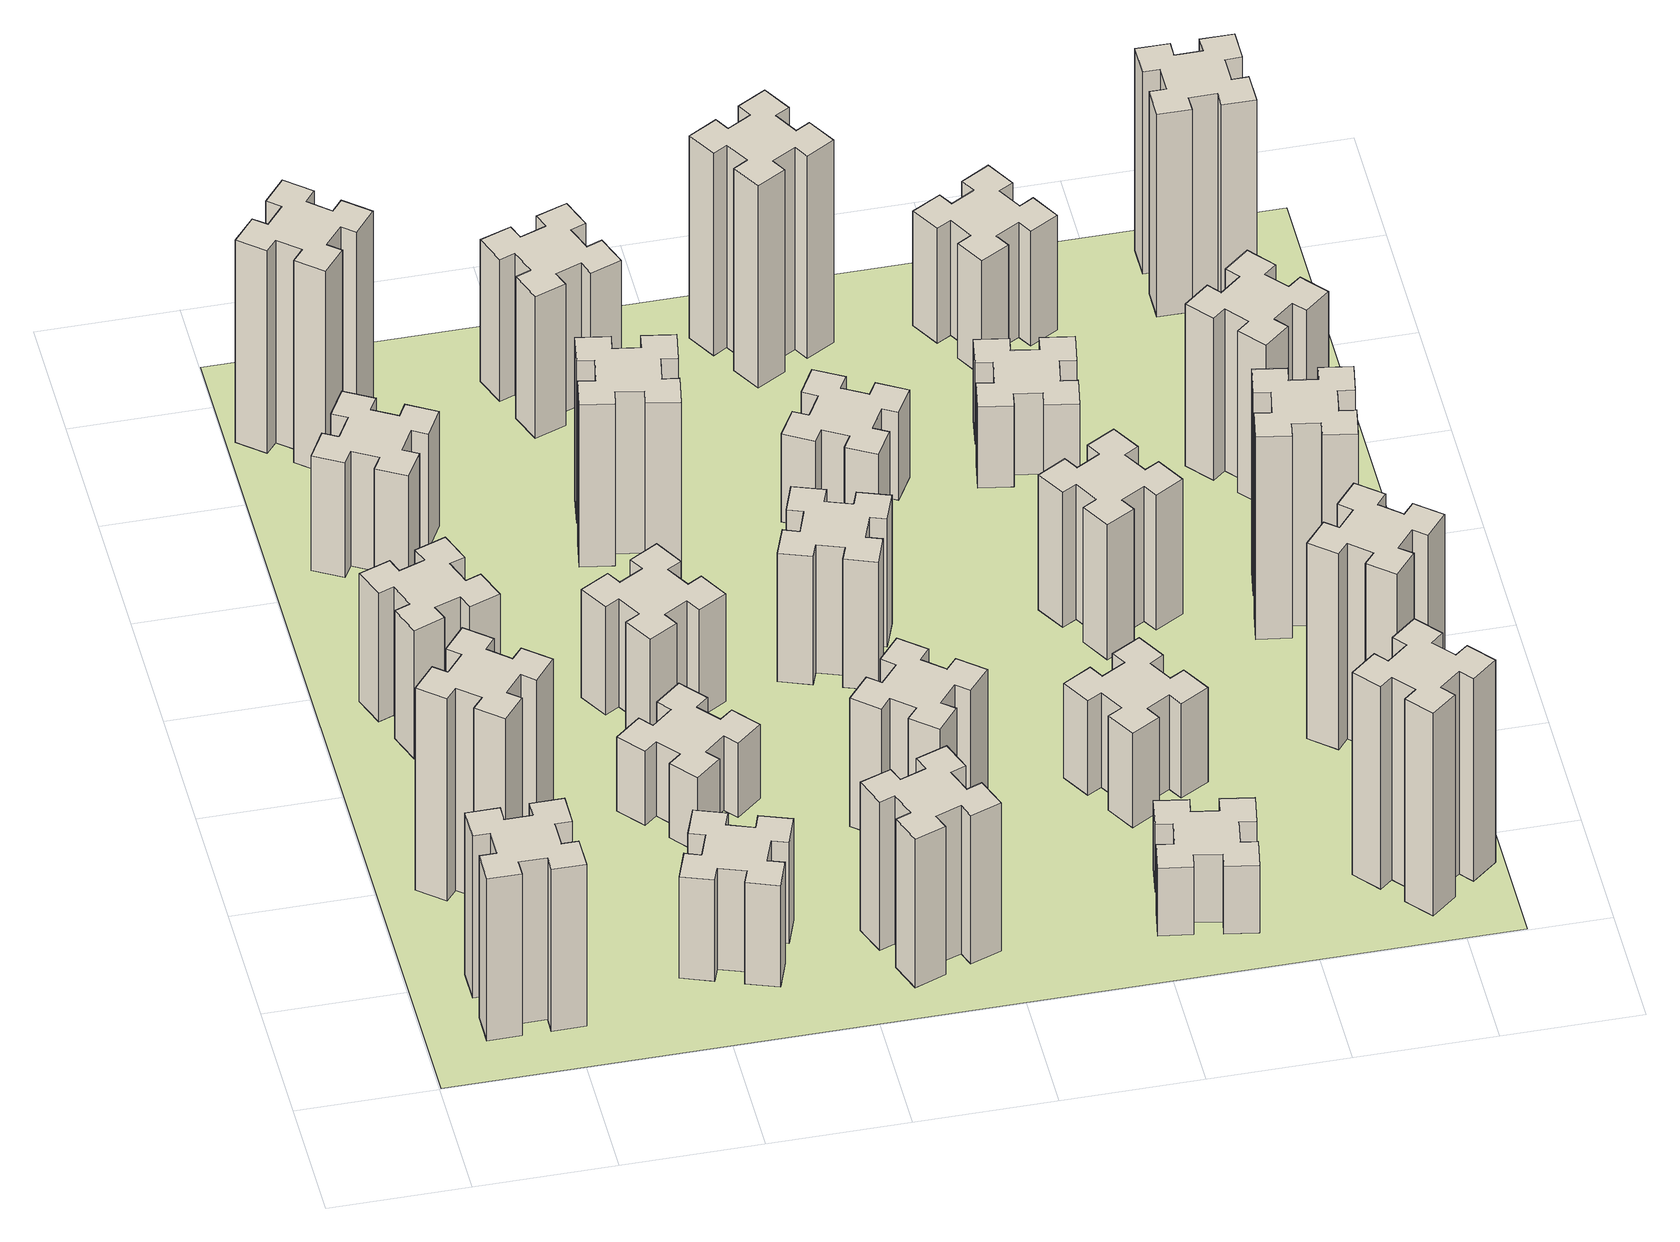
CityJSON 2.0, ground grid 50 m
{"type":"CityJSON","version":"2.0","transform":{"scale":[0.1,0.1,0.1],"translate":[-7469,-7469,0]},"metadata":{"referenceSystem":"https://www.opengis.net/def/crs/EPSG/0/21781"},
"CityObjects":{
"building1":{"type":"Building","attributes":{"class":"1000","function":"1000","usage":"1000","yearOfConstruction":2016,"roofType":"1000","measuredHeight":72,"storeysAboveGround":30,"storeysBelowGround":0},"geometry":[{"type":"Solid","lod":"1","boundaries":[[[[0,1,2,3,4,5,6,7,8,9,10,11,12,13,14,15,16,17,18,19]],[[17,16,20,21]],[[16,15,22,20]],[[15,14,23,22]],[[14,13,24,23]],[[13,12,25,24]],[[12,11,26,25]],[[11,10,27,26]],[[10,9,28,27]],[[9,8,29,28]],[[8,7,30,29]],[[7,6,31,30]],[[6,5,32,31]],[[5,4,33,32]],[[4,3,34,33]],[[3,2,35,34]],[[2,1,36,35]],[[1,0,37,36]],[[0,19,38,37]],[[19,18,39,38]],[[18,17,21,39]],[[24,25,26,27,28,29,30,31,32,33,34,35,36,37,38,39,21,20,22,23]]]]}]},
"building2":{"type":"Building","attributes":{"class":"1000","function":"1000","usage":"1000","yearOfConstruction":2016,"roofType":"1000","measuredHeight":90,"storeysAboveGround":30,"storeysBelowGround":0},"geometry":[{"type":"Solid","lod":"1","boundaries":[[[[40,41,42,43,44,45,46,47,48,49,50,51,52,53,54,55,56,57,58,59]],[[57,56,60,61]],[[56,55,62,60]],[[55,54,63,62]],[[54,53,64,63]],[[53,52,65,64]],[[52,51,66,65]],[[51,50,67,66]],[[50,49,68,67]],[[49,48,69,68]],[[48,47,70,69]],[[47,46,71,70]],[[46,45,72,71]],[[45,44,73,72]],[[44,43,74,73]],[[43,42,75,74]],[[42,41,76,75]],[[41,40,77,76]],[[40,59,78,77]],[[59,58,79,78]],[[58,57,61,79]],[[64,65,66,67,68,69,70,71,72,73,74,75,76,77,78,79,61,60,62,63]]]]}]},
"building3":{"type":"Building","attributes":{"class":"1000","function":"1000","usage":"1000","yearOfConstruction":2016,"roofType":"1000","measuredHeight":57,"storeysAboveGround":30,"storeysBelowGround":0},"geometry":[{"type":"Solid","lod":"1","boundaries":[[[[80,81,82,83,84,85,86,87,88,89,90,91,92,93,94,95,96,97,98,99]],[[97,96,100,101]],[[96,95,102,100]],[[95,94,103,102]],[[94,93,104,103]],[[93,92,105,104]],[[92,91,106,105]],[[91,90,107,106]],[[90,89,108,107]],[[89,88,109,108]],[[88,87,110,109]],[[87,86,111,110]],[[86,85,112,111]],[[85,84,113,112]],[[84,83,114,113]],[[83,82,115,114]],[[82,81,116,115]],[[81,80,117,116]],[[80,99,118,117]],[[99,98,119,118]],[[98,97,101,119]],[[104,105,106,107,108,109,110,111,112,113,114,115,116,117,118,119,101,100,102,103]]]]}]},
"building4":{"type":"Building","attributes":{"class":"1000","function":"1000","usage":"1000","yearOfConstruction":2016,"roofType":"1000","measuredHeight":51,"storeysAboveGround":30,"storeysBelowGround":0},"geometry":[{"type":"Solid","lod":"1","boundaries":[[[[120,121,122,123,124,125,126,127,128,129,130,131,132,133,134,135,136,137,138,139]],[[137,136,140,141]],[[136,135,142,140]],[[135,134,143,142]],[[134,133,144,143]],[[133,132,145,144]],[[132,131,146,145]],[[131,130,147,146]],[[130,129,148,147]],[[129,128,149,148]],[[128,127,150,149]],[[127,126,151,150]],[[126,125,152,151]],[[125,124,153,152]],[[124,123,154,153]],[[123,122,155,154]],[[122,121,156,155]],[[121,120,157,156]],[[120,139,158,157]],[[139,138,159,158]],[[138,137,141,159]],[[144,145,146,147,148,149,150,151,152,153,154,155,156,157,158,159,141,140,142,143]]]]}]},
"building5":{"type":"Building","attributes":{"class":"1000","function":"1000","usage":"1000","yearOfConstruction":2016,"roofType":"1000","measuredHeight":45,"storeysAboveGround":30,"storeysBelowGround":0},"geometry":[{"type":"Solid","lod":"1","boundaries":[[[[160,161,162,163,164,165,166,167,168,169,170,171,172,173,174,175,176,177,178,179]],[[177,176,180,181]],[[176,175,182,180]],[[175,174,183,182]],[[174,173,184,183]],[[173,172,185,184]],[[172,171,186,185]],[[171,170,187,186]],[[170,169,188,187]],[[169,168,189,188]],[[168,167,190,189]],[[167,166,191,190]],[[166,165,192,191]],[[165,164,193,192]],[[164,163,194,193]],[[163,162,195,194]],[[162,161,196,195]],[[161,160,197,196]],[[160,179,198,197]],[[179,178,199,198]],[[178,177,181,199]],[[184,185,186,187,188,189,190,191,192,193,194,195,196,197,198,199,181,180,182,183]]]]}]},
"building6":{"type":"Building","attributes":{"class":"1000","function":"1000","usage":"1000","yearOfConstruction":2016,"roofType":"1000","measuredHeight":90,"storeysAboveGround":30,"storeysBelowGround":0},"geometry":[{"type":"Solid","lod":"1","boundaries":[[[[200,201,202,203,204,205,206,207,208,209,210,211,212,213,214,215,216,217,218,219]],[[217,216,220,221]],[[216,215,222,220]],[[215,214,223,222]],[[214,213,224,223]],[[213,212,225,224]],[[212,211,226,225]],[[211,210,227,226]],[[210,209,228,227]],[[209,208,229,228]],[[208,207,230,229]],[[207,206,231,230]],[[206,205,232,231]],[[205,204,233,232]],[[204,203,234,233]],[[203,202,235,234]],[[202,201,236,235]],[[201,200,237,236]],[[200,219,238,237]],[[219,218,239,238]],[[218,217,221,239]],[[224,225,226,227,228,229,230,231,232,233,234,235,236,237,238,239,221,220,222,223]]]]}]},
"building7":{"type":"Building","attributes":{"class":"1000","function":"1000","usage":"1000","yearOfConstruction":2016,"roofType":"1000","measuredHeight":33,"storeysAboveGround":30,"storeysBelowGround":0},"geometry":[{"type":"Solid","lod":"1","boundaries":[[[[240,241,242,243,244,245,246,247,248,249,250,251,252,253,254,255,256,257,258,259]],[[257,256,260,261]],[[256,255,262,260]],[[255,254,263,262]],[[254,253,264,263]],[[253,252,265,264]],[[252,251,266,265]],[[251,250,267,266]],[[250,249,268,267]],[[249,248,269,268]],[[248,247,270,269]],[[247,246,271,270]],[[246,245,272,271]],[[245,244,273,272]],[[244,243,274,273]],[[243,242,275,274]],[[242,241,276,275]],[[241,240,277,276]],[[240,259,278,277]],[[259,258,279,278]],[[258,257,261,279]],[[264,265,266,267,268,269,270,271,272,273,274,275,276,277,278,279,261,260,262,263]]]]}]},
"building8":{"type":"Building","attributes":{"class":"1000","function":"1000","usage":"1000","yearOfConstruction":2016,"roofType":"1000","measuredHeight":48,"storeysAboveGround":30,"storeysBelowGround":0},"geometry":[{"type":"Solid","lod":"1","boundaries":[[[[280,281,282,283,284,285,286,287,288,289,290,291,292,293,294,295,296,297,298,299]],[[297,296,300,301]],[[296,295,302,300]],[[295,294,303,302]],[[294,293,304,303]],[[293,292,305,304]],[[292,291,306,305]],[[291,290,307,306]],[[290,289,308,307]],[[289,288,309,308]],[[288,287,310,309]],[[287,286,311,310]],[[286,285,312,311]],[[285,284,313,312]],[[284,283,314,313]],[[283,282,315,314]],[[282,281,316,315]],[[281,280,317,316]],[[280,299,318,317]],[[299,298,319,318]],[[298,297,301,319]],[[304,305,306,307,308,309,310,311,312,313,314,315,316,317,318,319,301,300,302,303]]]]}]},
"building9":{"type":"Building","attributes":{"class":"1000","function":"1000","usage":"1000","yearOfConstruction":2016,"roofType":"1000","measuredHeight":66,"storeysAboveGround":30,"storeysBelowGround":0},"geometry":[{"type":"Solid","lod":"1","boundaries":[[[[320,321,322,323,324,325,326,327,328,329,330,331,332,333,334,335,336,337,338,339]],[[337,336,340,341]],[[336,335,342,340]],[[335,334,343,342]],[[334,333,344,343]],[[333,332,345,344]],[[332,331,346,345]],[[331,330,347,346]],[[330,329,348,347]],[[329,328,349,348]],[[328,327,350,349]],[[327,326,351,350]],[[326,325,352,351]],[[325,324,353,352]],[[324,323,354,353]],[[323,322,355,354]],[[322,321,356,355]],[[321,320,357,356]],[[320,339,358,357]],[[339,338,359,358]],[[338,337,341,359]],[[344,345,346,347,348,349,350,351,352,353,354,355,356,357,358,359,341,340,342,343]]]]}]},
"building10":{"type":"Building","attributes":{"class":"1000","function":"1000","usage":"1000","yearOfConstruction":2016,"roofType":"1000","measuredHeight":72,"storeysAboveGround":30,"storeysBelowGround":0},"geometry":[{"type":"Solid","lod":"1","boundaries":[[[[360,361,362,363,364,365,366,367,368,369,370,371,372,373,374,375,376,377,378,379]],[[377,376,380,381]],[[376,375,382,380]],[[375,374,383,382]],[[374,373,384,383]],[[373,372,385,384]],[[372,371,386,385]],[[371,370,387,386]],[[370,369,388,387]],[[369,368,389,388]],[[368,367,390,389]],[[367,366,391,390]],[[366,365,392,391]],[[365,364,393,392]],[[364,363,394,393]],[[363,362,395,394]],[[362,361,396,395]],[[361,360,397,396]],[[360,379,398,397]],[[379,378,399,398]],[[378,377,381,399]],[[384,385,386,387,388,389,390,391,392,393,394,395,396,397,398,399,381,380,382,383]]]]}]},
"building11":{"type":"Building","attributes":{"class":"1000","function":"1000","usage":"1000","yearOfConstruction":2016,"roofType":"1000","measuredHeight":63,"storeysAboveGround":30,"storeysBelowGround":0},"geometry":[{"type":"Solid","lod":"1","boundaries":[[[[400,401,402,403,404,405,406,407,408,409,410,411,412,413,414,415,416,417,418,419]],[[417,416,420,421]],[[416,415,422,420]],[[415,414,423,422]],[[414,413,424,423]],[[413,412,425,424]],[[412,411,426,425]],[[411,410,427,426]],[[410,409,428,427]],[[409,408,429,428]],[[408,407,430,429]],[[407,406,431,430]],[[406,405,432,431]],[[405,404,433,432]],[[404,403,434,433]],[[403,402,435,434]],[[402,401,436,435]],[[401,400,437,436]],[[400,419,438,437]],[[419,418,439,438]],[[418,417,421,439]],[[424,425,426,427,428,429,430,431,432,433,434,435,436,437,438,439,421,420,422,423]]]]}]},
"building12":{"type":"Building","attributes":{"class":"1000","function":"1000","usage":"1000","yearOfConstruction":2016,"roofType":"1000","measuredHeight":57,"storeysAboveGround":30,"storeysBelowGround":0},"geometry":[{"type":"Solid","lod":"1","boundaries":[[[[440,441,442,443,444,445,446,447,448,449,450,451,452,453,454,455,456,457,458,459]],[[457,456,460,461]],[[456,455,462,460]],[[455,454,463,462]],[[454,453,464,463]],[[453,452,465,464]],[[452,451,466,465]],[[451,450,467,466]],[[450,449,468,467]],[[449,448,469,468]],[[448,447,470,469]],[[447,446,471,470]],[[446,445,472,471]],[[445,444,473,472]],[[444,443,474,473]],[[443,442,475,474]],[[442,441,476,475]],[[441,440,477,476]],[[440,459,478,477]],[[459,458,479,478]],[[458,457,461,479]],[[464,465,466,467,468,469,470,471,472,473,474,475,476,477,478,479,461,460,462,463]]]]}]},
"building13":{"type":"Building","attributes":{"class":"1000","function":"1000","usage":"1000","yearOfConstruction":2016,"roofType":"1000","measuredHeight":57,"storeysAboveGround":30,"storeysBelowGround":0},"geometry":[{"type":"Solid","lod":"1","boundaries":[[[[480,481,482,483,484,485,486,487,488,489,490,491,492,493,494,495,496,497,498,499]],[[497,496,500,501]],[[496,495,502,500]],[[495,494,503,502]],[[494,493,504,503]],[[493,492,505,504]],[[492,491,506,505]],[[491,490,507,506]],[[490,489,508,507]],[[489,488,509,508]],[[488,487,510,509]],[[487,486,511,510]],[[486,485,512,511]],[[485,484,513,512]],[[484,483,514,513]],[[483,482,515,514]],[[482,481,516,515]],[[481,480,517,516]],[[480,499,518,517]],[[499,498,519,518]],[[498,497,501,519]],[[504,505,506,507,508,509,510,511,512,513,514,515,516,517,518,519,501,500,502,503]]]]}]},
"building14":{"type":"Building","attributes":{"class":"1000","function":"1000","usage":"1000","yearOfConstruction":2016,"roofType":"1000","measuredHeight":39,"storeysAboveGround":30,"storeysBelowGround":0},"geometry":[{"type":"Solid","lod":"1","boundaries":[[[[520,521,522,523,524,525,526,527,528,529,530,531,532,533,534,535,536,537,538,539]],[[537,536,540,541]],[[536,535,542,540]],[[535,534,543,542]],[[534,533,544,543]],[[533,532,545,544]],[[532,531,546,545]],[[531,530,547,546]],[[530,529,548,547]],[[529,528,549,548]],[[528,527,550,549]],[[527,526,551,550]],[[526,525,552,551]],[[525,524,553,552]],[[524,523,554,553]],[[523,522,555,554]],[[522,521,556,555]],[[521,520,557,556]],[[520,539,558,557]],[[539,538,559,558]],[[538,537,541,559]],[[544,545,546,547,548,549,550,551,552,553,554,555,556,557,558,559,541,540,542,543]]]]}]},
"building15":{"type":"Building","attributes":{"class":"1000","function":"1000","usage":"1000","yearOfConstruction":2016,"roofType":"1000","measuredHeight":30,"storeysAboveGround":30,"storeysBelowGround":0},"geometry":[{"type":"Solid","lod":"1","boundaries":[[[[560,561,562,563,564,565,566,567,568,569,570,571,572,573,574,575,576,577,578,579]],[[577,576,580,581]],[[576,575,582,580]],[[575,574,583,582]],[[574,573,584,583]],[[573,572,585,584]],[[572,571,586,585]],[[571,570,587,586]],[[570,569,588,587]],[[569,568,589,588]],[[568,567,590,589]],[[567,566,591,590]],[[566,565,592,591]],[[565,564,593,592]],[[564,563,594,593]],[[563,562,595,594]],[[562,561,596,595]],[[561,560,597,596]],[[560,579,598,597]],[[579,578,599,598]],[[578,577,581,599]],[[584,585,586,587,588,589,590,591,592,593,594,595,596,597,598,599,581,580,582,583]]]]}]},
"building16":{"type":"Building","attributes":{"class":"1000","function":"1000","usage":"1000","yearOfConstruction":2016,"roofType":"1000","measuredHeight":90,"storeysAboveGround":30,"storeysBelowGround":0},"geometry":[{"type":"Solid","lod":"1","boundaries":[[[[600,601,602,603,604,605,606,607,608,609,610,611,612,613,614,615,616,617,618,619]],[[617,616,620,621]],[[616,615,622,620]],[[615,614,623,622]],[[614,613,624,623]],[[613,612,625,624]],[[612,611,626,625]],[[611,610,627,626]],[[610,609,628,627]],[[609,608,629,628]],[[608,607,630,629]],[[607,606,631,630]],[[606,605,632,631]],[[605,604,633,632]],[[604,603,634,633]],[[603,602,635,634]],[[602,601,636,635]],[[601,600,637,636]],[[600,619,638,637]],[[619,618,639,638]],[[618,617,621,639]],[[624,625,626,627,628,629,630,631,632,633,634,635,636,637,638,639,621,620,622,623]]]]}]},
"building17":{"type":"Building","attributes":{"class":"1000","function":"1000","usage":"1000","yearOfConstruction":2016,"roofType":"1000","measuredHeight":42,"storeysAboveGround":30,"storeysBelowGround":0},"geometry":[{"type":"Solid","lod":"1","boundaries":[[[[640,641,642,643,644,645,646,647,648,649,650,651,652,653,654,655,656,657,658,659]],[[657,656,660,661]],[[656,655,662,660]],[[655,654,663,662]],[[654,653,664,663]],[[653,652,665,664]],[[652,651,666,665]],[[651,650,667,666]],[[650,649,668,667]],[[649,648,669,668]],[[648,647,670,669]],[[647,646,671,670]],[[646,645,672,671]],[[645,644,673,672]],[[644,643,674,673]],[[643,642,675,674]],[[642,641,676,675]],[[641,640,677,676]],[[640,659,678,677]],[[659,658,679,678]],[[658,657,661,679]],[[664,665,666,667,668,669,670,671,672,673,674,675,676,677,678,679,661,660,662,663]]]]}]},
"building18":{"type":"Building","attributes":{"class":"1000","function":"1000","usage":"1000","yearOfConstruction":2016,"roofType":"1000","measuredHeight":60,"storeysAboveGround":30,"storeysBelowGround":0},"geometry":[{"type":"Solid","lod":"1","boundaries":[[[[680,681,682,683,684,685,686,687,688,689,690,691,692,693,694,695,696,697,698,699]],[[697,696,700,701]],[[696,695,702,700]],[[695,694,703,702]],[[694,693,704,703]],[[693,692,705,704]],[[692,691,706,705]],[[691,690,707,706]],[[690,689,708,707]],[[689,688,709,708]],[[688,687,710,709]],[[687,686,711,710]],[[686,685,712,711]],[[685,684,713,712]],[[684,683,714,713]],[[683,682,715,714]],[[682,681,716,715]],[[681,680,717,716]],[[680,699,718,717]],[[699,698,719,718]],[[698,697,701,719]],[[704,705,706,707,708,709,710,711,712,713,714,715,716,717,718,719,701,700,702,703]]]]}]},
"building19":{"type":"Building","attributes":{"class":"1000","function":"1000","usage":"1000","yearOfConstruction":2016,"roofType":"1000","measuredHeight":36,"storeysAboveGround":30,"storeysBelowGround":0},"geometry":[{"type":"Solid","lod":"1","boundaries":[[[[720,721,722,723,724,725,726,727,728,729,730,731,732,733,734,735,736,737,738,739]],[[737,736,740,741]],[[736,735,742,740]],[[735,734,743,742]],[[734,733,744,743]],[[733,732,745,744]],[[732,731,746,745]],[[731,730,747,746]],[[730,729,748,747]],[[729,728,749,748]],[[728,727,750,749]],[[727,726,751,750]],[[726,725,752,751]],[[725,724,753,752]],[[724,723,754,753]],[[723,722,755,754]],[[722,721,756,755]],[[721,720,757,756]],[[720,739,758,757]],[[739,738,759,758]],[[738,737,741,759]],[[744,745,746,747,748,749,750,751,752,753,754,755,756,757,758,759,741,740,742,743]]]]}]},
"building20":{"type":"Building","attributes":{"class":"1000","function":"1000","usage":"1000","yearOfConstruction":2016,"roofType":"1000","measuredHeight":90,"storeysAboveGround":30,"storeysBelowGround":0},"geometry":[{"type":"Solid","lod":"1","boundaries":[[[[760,761,762,763,764,765,766,767,768,769,770,771,772,773,774,775,776,777,778,779]],[[777,776,780,781]],[[776,775,782,780]],[[775,774,783,782]],[[774,773,784,783]],[[773,772,785,784]],[[772,771,786,785]],[[771,770,787,786]],[[770,769,788,787]],[[769,768,789,788]],[[768,767,790,789]],[[767,766,791,790]],[[766,765,792,791]],[[765,764,793,792]],[[764,763,794,793]],[[763,762,795,794]],[[762,761,796,795]],[[761,760,797,796]],[[760,779,798,797]],[[779,778,799,798]],[[778,777,781,799]],[[784,785,786,787,788,789,790,791,792,793,794,795,796,797,798,799,781,780,782,783]]]]}]},
"building21":{"type":"Building","attributes":{"class":"1000","function":"1000","usage":"1000","yearOfConstruction":2016,"roofType":"1000","measuredHeight":51,"storeysAboveGround":30,"storeysBelowGround":0},"geometry":[{"type":"Solid","lod":"1","boundaries":[[[[800,801,802,803,804,805,806,807,808,809,810,811,812,813,814,815,816,817,818,819]],[[817,816,820,821]],[[816,815,822,820]],[[815,814,823,822]],[[814,813,824,823]],[[813,812,825,824]],[[812,811,826,825]],[[811,810,827,826]],[[810,809,828,827]],[[809,808,829,828]],[[808,807,830,829]],[[807,806,831,830]],[[806,805,832,831]],[[805,804,833,832]],[[804,803,834,833]],[[803,802,835,834]],[[802,801,836,835]],[[801,800,837,836]],[[800,819,838,837]],[[819,818,839,838]],[[818,817,821,839]],[[824,825,826,827,828,829,830,831,832,833,834,835,836,837,838,839,821,820,822,823]]]]}]},
"building22":{"type":"Building","attributes":{"class":"1000","function":"1000","usage":"1000","yearOfConstruction":2016,"roofType":"1000","measuredHeight":87,"storeysAboveGround":30,"storeysBelowGround":0},"geometry":[{"type":"Solid","lod":"1","boundaries":[[[[840,841,842,843,844,845,846,847,848,849,850,851,852,853,854,855,856,857,858,859]],[[857,856,860,861]],[[856,855,862,860]],[[855,854,863,862]],[[854,853,864,863]],[[853,852,865,864]],[[852,851,866,865]],[[851,850,867,866]],[[850,849,868,867]],[[849,848,869,868]],[[848,847,870,869]],[[847,846,871,870]],[[846,845,872,871]],[[845,844,873,872]],[[844,843,874,873]],[[843,842,875,874]],[[842,841,876,875]],[[841,840,877,876]],[[840,859,878,877]],[[859,858,879,878]],[[858,857,861,879]],[[864,865,866,867,868,869,870,871,872,873,874,875,876,877,878,879,861,860,862,863]]]]}]},
"building23":{"type":"Building","attributes":{"class":"1000","function":"1000","usage":"1000","yearOfConstruction":2016,"roofType":"1000","measuredHeight":90,"storeysAboveGround":30,"storeysBelowGround":0},"geometry":[{"type":"Solid","lod":"1","boundaries":[[[[880,881,882,883,884,885,886,887,888,889,890,891,892,893,894,895,896,897,898,899]],[[897,896,900,901]],[[896,895,902,900]],[[895,894,903,902]],[[894,893,904,903]],[[893,892,905,904]],[[892,891,906,905]],[[891,890,907,906]],[[890,889,908,907]],[[889,888,909,908]],[[888,887,910,909]],[[887,886,911,910]],[[886,885,912,911]],[[885,884,913,912]],[[884,883,914,913]],[[883,882,915,914]],[[882,881,916,915]],[[881,880,917,916]],[[880,899,918,917]],[[899,898,919,918]],[[898,897,901,919]],[[904,905,906,907,908,909,910,911,912,913,914,915,916,917,918,919,901,900,902,903]]]]}]},
"building24":{"type":"Building","attributes":{"class":"1000","function":"1000","usage":"1000","yearOfConstruction":2016,"roofType":"1000","measuredHeight":72,"storeysAboveGround":30,"storeysBelowGround":0},"geometry":[{"type":"Solid","lod":"1","boundaries":[[[[920,921,922,923,924,925,926,927,928,929,930,931,932,933,934,935,936,937,938,939]],[[937,936,940,941]],[[936,935,942,940]],[[935,934,943,942]],[[934,933,944,943]],[[933,932,945,944]],[[932,931,946,945]],[[931,930,947,946]],[[930,929,948,947]],[[929,928,949,948]],[[928,927,950,949]],[[927,926,951,950]],[[926,925,952,951]],[[925,924,953,952]],[[924,923,954,953]],[[923,922,955,954]],[[922,921,956,955]],[[921,920,957,956]],[[920,939,958,957]],[[939,938,959,958]],[[938,937,941,959]],[[944,945,946,947,948,949,950,951,952,953,954,955,956,957,958,959,941,940,942,943]]]]}]},
"building25":{"type":"Building","attributes":{"class":"1000","function":"1000","usage":"1000","yearOfConstruction":2016,"roofType":"1000","measuredHeight":90,"storeysAboveGround":30,"storeysBelowGround":0},"geometry":[{"type":"Solid","lod":"1","boundaries":[[[[960,961,962,963,964,965,966,967,968,969,970,971,972,973,974,975,976,977,978,979]],[[977,976,980,981]],[[976,975,982,980]],[[975,974,983,982]],[[974,973,984,983]],[[973,972,985,984]],[[972,971,986,985]],[[971,970,987,986]],[[970,969,988,987]],[[969,968,989,988]],[[968,967,990,989]],[[967,966,991,990]],[[966,965,992,991]],[[965,964,993,992]],[[964,963,994,993]],[[963,962,995,994]],[[962,961,996,995]],[[961,960,997,996]],[[960,979,998,997]],[[979,978,999,998]],[[978,977,981,999]],[[984,985,986,987,988,989,990,991,992,993,994,995,996,997,998,999,981,980,982,983]]]]}]},
"landuse1":{"type":"LandUse","attributes":{"name":"plot1","function":"1010"},"geometry":[{"type":"MultiSurface","lod":"1","boundaries":[[[1000,1001,1002,1003]]]}]}
},
"vertices":[
[325,265,0],[425,265,0],[425,205,0],[545,205,0],[545,325,0],[485,325,0],[485,425,0],[545,425,0],[545,545,0],[425,545,0],[425,485,0],[325,485,0],[325,545,0],[205,545,0],[205,425,0],[265,425,0],[265,325,0],[205,325,0],[205,205,0],[325,205,0],[265,325,720],[205,325,720],[265,425,720],[205,425,720],[205,545,720],[325,545,720],[325,485,720],[425,485,720],[425,545,720],[545,545,720],[545,425,720],[485,425,720],[485,325,720],[545,325,720],[545,205,720],[425,205,720],[425,265,720],[325,265,720],[325,205,720],[205,205,720],
[484,1067,0],[408,1132,0],[446,1178,0],[354,1255,0],[277,1163,0],[323,1124,0],[259,1048,0],[213,1086,0],[136,994,0],[228,917,0],[266,963,0],[343,899,0],[304,853,0],[396,776,0],[473,868,0],[427,906,0],[492,983,0],[538,944,0],[615,1036,0],[523,1113,0],[492,983,900],[538,944,900],[427,906,900],[473,868,900],[396,776,900],[304,853,900],[343,899,900],[266,963,900],[228,917,900],[136,994,900],[213,1086,900],[259,1048,900],[323,1124,900],[277,1163,900],[354,1255,900],[446,1178,900],[408,1132,900],[484,1067,900],[523,1113,900],[615,1036,900],
[366,1735,0],[460,1769,0],[480,1713,0],[593,1754,0],[552,1867,0],[496,1846,0],[462,1940,0],[518,1960,0],[477,2073,0],[364,2032,0],[385,1976,0],[291,1942,0],[270,1998,0],[157,1957,0],[199,1844,0],[255,1865,0],[289,1771,0],[233,1750,0],[274,1637,0],[387,1679,0],[289,1771,570],[233,1750,570],[255,1865,570],[199,1844,570],[157,1957,570],[270,1998,570],[291,1942,570],[385,1976,570],[364,2032,570],[477,2073,570],[518,1960,570],[462,1940,570],[496,1846,570],[552,1867,570],[593,1754,570],[480,1713,570],[460,1769,570],[366,1735,570],[387,1679,570],[274,1637,570],
[446,2597,0],[496,2684,0],[548,2654,0],[608,2758,0],[504,2818,0],[474,2766,0],[387,2816,0],[417,2868,0],[313,2928,0],[253,2824,0],[305,2794,0],[255,2707,0],[203,2737,0],[143,2633,0],[247,2573,0],[277,2625,0],[364,2575,0],[334,2523,0],[438,2463,0],[498,2567,0],[364,2575,510],[334,2523,510],[277,2625,510],[247,2573,510],[143,2633,510],[203,2737,510],[255,2707,510],[305,2794,510],[253,2824,510],[313,2928,510],[417,2868,510],[387,2816,510],[474,2766,510],[504,2818,510],[608,2758,510],[548,2654,510],[496,2684,510],[446,2597,510],[498,2567,510],[438,2463,510],
[1202,391,0],[1236,485,0],[1292,464,0],[1333,577,0],[1220,618,0],[1200,562,0],[1106,596,0],[1127,652,0],[1014,693,0],[973,580,0],[1029,560,0],[995,466,0],[939,487,0],[897,374,0],[1010,333,0],[1031,389,0],[1125,355,0],[1104,299,0],[1217,257,0],[1258,370,0],[1125,355,450],[1104,299,450],[1031,389,450],[1010,333,450],[897,374,450],[939,487,450],[995,466,450],[1029,560,450],[973,580,450],[1014,693,450],[1127,652,450],[1106,596,450],[1200,562,450],[1220,618,450],[1333,577,450],[1292,464,450],[1236,485,450],[1202,391,450],[1258,370,450],[1217,257,450],
[384,3387,0],[308,3452,0],[346,3498,0],[254,3575,0],[177,3483,0],[223,3444,0],[159,3368,0],[113,3406,0],[36,3314,0],[128,3237,0],[166,3283,0],[243,3219,0],[204,3173,0],[296,3096,0],[373,3188,0],[327,3226,0],[392,3303,0],[438,3264,0],[515,3356,0],[423,3433,0],[392,3303,900],[438,3264,900],[327,3226,900],[373,3188,900],[296,3096,900],[204,3173,900],[243,3219,900],[166,3283,900],[128,3237,900],[36,3314,900],[113,3406,900],[159,3368,900],[223,3444,900],[177,3483,900],[254,3575,900],[346,3498,900],[308,3452,900],[384,3387,900],[423,3433,900],[515,3356,900],
[1083,1332,0],[1006,1267,0],[968,1313,0],[876,1236,0],[953,1144,0],[999,1183,0],[1063,1106,0],[1017,1068,0],[1094,976,0],[1186,1053,0],[1148,1099,0],[1224,1163,0],[1263,1117,0],[1355,1194,0],[1278,1286,0],[1232,1248,0],[1167,1324,0],[1213,1363,0],[1136,1455,0],[1044,1378,0],[1167,1324,330],[1213,1363,330],[1232,1248,330],[1278,1286,330],[1355,1194,330],[1263,1117,330],[1224,1163,330],[1148,1099,330],[1186,1053,330],[1094,976,330],[1017,1068,330],[1063,1106,330],[999,1183,330],[953,1144,330],[876,1236,330],[968,1313,330],[1006,1267,330],[1083,1332,330],[1044,1378,330],[1136,1455,330],
[995,1744,0],[1045,1657,0],[993,1627,0],[1053,1523,0],[1157,1583,0],[1127,1635,0],[1214,1685,0],[1244,1633,0],[1348,1693,0],[1288,1797,0],[1236,1767,0],[1186,1854,0],[1238,1884,0],[1178,1988,0],[1074,1928,0],[1104,1876,0],[1017,1826,0],[987,1878,0],[883,1818,0],[943,1714,0],[1017,1826,480],[987,1878,480],[1104,1876,480],[1074,1928,480],[1178,1988,480],[1238,1884,480],[1186,1854,480],[1236,1767,480],[1288,1797,480],[1348,1693,480],[1244,1633,480],[1214,1685,480],[1127,1635,480],[1157,1583,480],[1053,1523,480],[993,1627,480],[1045,1657,480],[995,1744,480],[943,1714,480],[883,1818,480],
[1765,496,0],[1671,462,0],[1650,518,0],[1537,477,0],[1579,364,0],[1635,385,0],[1669,291,0],[1613,270,0],[1654,157,0],[1767,199,0],[1746,255,0],[1840,289,0],[1860,233,0],[1973,274,0],[1932,387,0],[1876,366,0],[1842,460,0],[1898,480,0],[1857,593,0],[1744,552,0],[1842,460,660],[1898,480,660],[1876,366,660],[1932,387,660],[1973,274,660],[1860,233,660],[1840,289,660],[1746,255,660],[1767,199,660],[1654,157,660],[1613,270,660],[1669,291,660],[1635,385,660],[1579,364,660],[1537,477,660],[1650,518,660],[1671,462,660],[1765,496,660],[1744,552,660],[1857,593,660],
[1315,2527,0],[1332,2625,0],[1391,2615,0],[1412,2733,0],[1294,2754,0],[1284,2695,0],[1185,2712,0],[1196,2771,0],[1077,2792,0],[1057,2674,0],[1116,2664,0],[1098,2565,0],[1039,2576,0],[1018,2457,0],[1137,2437,0],[1147,2496,0],[1245,2478,0],[1235,2419,0],[1353,2398,0],[1374,2517,0],[1245,2478,720],[1235,2419,720],[1147,2496,720],[1137,2437,720],[1018,2457,720],[1039,2576,720],[1098,2565,720],[1116,2664,720],[1057,2674,720],[1077,2792,720],[1196,2771,720],[1185,2712,720],[1284,2695,720],[1294,2754,720],[1412,2733,720],[1391,2615,720],[1332,2625,720],[1315,2527,720],[1374,2517,720],[1353,2398,720],
[1125,3456,0],[1031,3422,0],[1010,3478,0],[897,3437,0],[939,3324,0],[995,3345,0],[1029,3251,0],[973,3230,0],[1014,3117,0],[1127,3159,0],[1106,3215,0],[1200,3249,0],[1220,3193,0],[1333,3234,0],[1292,3347,0],[1236,3326,0],[1202,3420,0],[1258,3440,0],[1217,3553,0],[1104,3512,0],[1202,3420,630],[1258,3440,630],[1236,3326,630],[1292,3347,630],[1333,3234,630],[1220,3193,630],[1200,3249,630],[1106,3215,630],[1127,3159,630],[1014,3117,630],[973,3230,630],[1029,3251,630],[995,3345,630],[939,3324,630],[897,3437,630],[1010,3478,630],[1031,3422,630],[1125,3456,630],[1104,3512,630],[1217,3553,630],
[1803,1124,0],[1739,1048,0],[1693,1086,0],[1616,994,0],[1708,917,0],[1746,963,0],[1823,899,0],[1784,853,0],[1876,776,0],[1953,868,0],[1907,906,0],[1972,983,0],[2018,944,0],[2095,1036,0],[2003,1113,0],[1964,1067,0],[1888,1132,0],[1926,1178,0],[1834,1255,0],[1757,1163,0],[1888,1132,570],[1926,1178,570],[1964,1067,570],[2003,1113,570],[2095,1036,570],[2018,944,570],[1972,983,570],[1907,906,570],[1953,868,570],[1876,776,570],[1784,853,570],[1823,899,570],[1746,963,570],[1708,917,570],[1616,994,570],[1693,1086,570],[1739,1048,570],[1803,1124,570],[1757,1163,570],[1834,1255,570],
[1842,1771,0],[1876,1865,0],[1932,1844,0],[1973,1957,0],[1860,1998,0],[1840,1942,0],[1746,1976,0],[1767,2032,0],[1654,2073,0],[1613,1960,0],[1669,1940,0],[1635,1846,0],[1579,1867,0],[1537,1754,0],[1650,1713,0],[1671,1769,0],[1765,1735,0],[1744,1679,0],[1857,1637,0],[1898,1750,0],[1765,1735,570],[1744,1679,570],[1671,1769,570],[1650,1713,570],[1537,1754,570],[1579,1867,570],[1635,1846,570],[1669,1940,570],[1613,1960,570],[1654,2073,570],[1767,2032,570],[1746,1976,570],[1840,1942,570],[1860,1998,570],[1973,1957,570],[1932,1844,570],[1876,1865,570],[1842,1771,570],[1898,1750,570],[1857,1637,570],
[2026,2497,0],[2076,2584,0],[2128,2554,0],[2188,2658,0],[2084,2718,0],[2054,2666,0],[1967,2716,0],[1997,2768,0],[1893,2828,0],[1833,2724,0],[1885,2694,0],[1835,2607,0],[1783,2637,0],[1723,2533,0],[1827,2473,0],[1857,2525,0],[1944,2475,0],[1914,2423,0],[2018,2363,0],[2078,2467,0],[1944,2475,390],[1914,2423,390],[1857,2525,390],[1827,2473,390],[1723,2533,390],[1783,2637,390],[1835,2607,390],[1885,2694,390],[1833,2724,390],[1893,2828,390],[1997,2768,390],[1967,2716,390],[2054,2666,390],[2084,2718,390],[2188,2658,390],[2128,2554,390],[2076,2584,390],[2026,2497,390],[2078,2467,390],[2018,2363,390],
[2596,444,0],[2578,345,0],[2519,356,0],[2498,237,0],[2617,217,0],[2627,276,0],[2725,258,0],[2715,199,0],[2833,178,0],[2854,297,0],[2795,307,0],[2812,405,0],[2871,395,0],[2892,513,0],[2774,534,0],[2764,475,0],[2665,492,0],[2676,551,0],[2557,572,0],[2537,454,0],[2665,492,300],[2676,551,300],[2764,475,300],[2774,534,300],[2892,513,300],[2871,395,300],[2812,405,300],[2795,307,300],[2854,297,300],[2833,178,300],[2715,199,300],[2725,258,300],[2627,276,300],[2617,217,300],[2498,237,300],[2519,356,300],[2578,345,300],[2596,444,300],[2537,454,300],[2557,572,300],
[1844,3556,0],[1757,3506,0],[1727,3558,0],[1623,3498,0],[1683,3394,0],[1735,3424,0],[1785,3337,0],[1733,3307,0],[1793,3203,0],[1897,3263,0],[1867,3315,0],[1954,3365,0],[1984,3313,0],[2088,3373,0],[2028,3477,0],[1976,3447,0],[1926,3534,0],[1978,3564,0],[1918,3668,0],[1814,3608,0],[1926,3534,900],[1978,3564,900],[1976,3447,900],[2028,3477,900],[2088,3373,900],[1984,3313,900],[1954,3365,900],[1867,3315,900],[1897,3263,900],[1793,3203,900],[1733,3307,900],[1785,3337,900],[1735,3424,900],[1683,3394,900],[1623,3498,900],[1727,3558,900],[1757,3506,900],[1844,3556,900],[1814,3608,900],[1918,3668,900],
[2716,1027,0],[2666,1114,0],[2718,1144,0],[2658,1248,0],[2554,1188,0],[2584,1136,0],[2497,1086,0],[2467,1138,0],[2363,1078,0],[2423,974,0],[2475,1004,0],[2525,917,0],[2473,887,0],[2533,783,0],[2637,843,0],[2607,895,0],[2694,945,0],[2724,893,0],[2828,953,0],[2768,1057,0],[2694,945,420],[2724,893,420],[2607,895,420],[2637,843,420],[2533,783,420],[2473,887,420],[2525,917,420],[2475,1004,420],[2423,974,420],[2363,1078,420],[2467,1138,420],[2497,1086,420],[2584,1136,420],[2554,1188,420],[2658,1248,420],[2718,1144,420],[2666,1114,420],[2716,1027,420],[2768,1057,420],[2828,953,420],
[2816,1867,0],[2766,1954,0],[2818,1984,0],[2758,2088,0],[2654,2028,0],[2684,1976,0],[2597,1926,0],[2567,1978,0],[2463,1918,0],[2523,1814,0],[2575,1844,0],[2625,1757,0],[2573,1727,0],[2633,1623,0],[2737,1683,0],[2707,1735,0],[2794,1785,0],[2824,1733,0],[2928,1793,0],[2868,1897,0],[2794,1785,600],[2824,1733,600],[2707,1735,600],[2737,1683,600],[2633,1623,600],[2573,1727,600],[2625,1757,600],[2575,1844,600],[2523,1814,600],[2463,1918,600],[2567,1978,600],[2597,1926,600],[2684,1976,600],[2654,2028,600],[2758,2088,600],[2818,1984,600],[2766,1954,600],[2816,1867,600],[2868,1897,600],[2928,1793,600],
[2664,2795,0],[2565,2812,0],[2576,2871,0],[2457,2892,0],[2437,2774,0],[2496,2764,0],[2478,2665,0],[2419,2676,0],[2398,2557,0],[2517,2537,0],[2527,2596,0],[2625,2578,0],[2615,2519,0],[2733,2498,0],[2754,2617,0],[2695,2627,0],[2712,2725,0],[2771,2715,0],[2792,2833,0],[2674,2854,0],[2712,2725,360],[2771,2715,360],[2695,2627,360],[2754,2617,360],[2733,2498,360],[2615,2519,360],[2625,2578,360],[2527,2596,360],[2517,2537,360],[2398,2557,360],[2419,2676,360],[2478,2665,360],[2496,2764,360],[2437,2774,360],[2457,2892,360],[2576,2871,360],[2565,2812,360],[2664,2795,360],[2674,2854,360],[2792,2833,360],
[3468,259,0],[3544,323,0],[3583,277,0],[3675,354,0],[3598,446,0],[3552,408,0],[3487,484,0],[3533,523,0],[3456,615,0],[3364,538,0],[3403,492,0],[3326,427,0],[3288,473,0],[3196,396,0],[3273,304,0],[3319,343,0],[3383,266,0],[3337,228,0],[3414,136,0],[3506,213,0],[3383,266,900],[3337,228,900],[3319,343,900],[3273,304,900],[3196,396,900],[3288,473,900],[3326,427,900],[3403,492,900],[3364,538,900],[3456,615,900],[3533,523,900],[3487,484,900],[3552,408,900],[3598,446,900],[3675,354,900],[3583,277,900],[3544,323,900],[3468,259,900],[3506,213,900],[3414,136,900],
[2716,3347,0],[2666,3434,0],[2718,3464,0],[2658,3568,0],[2554,3508,0],[2584,3456,0],[2497,3406,0],[2467,3458,0],[2363,3398,0],[2423,3294,0],[2475,3324,0],[2525,3237,0],[2473,3207,0],[2533,3103,0],[2637,3163,0],[2607,3215,0],[2694,3265,0],[2724,3213,0],[2828,3273,0],[2768,3377,0],[2694,3265,510],[2724,3213,510],[2607,3215,510],[2637,3163,510],[2533,3103,510],[2473,3207,510],[2525,3237,510],[2475,3324,510],[2423,3294,510],[2363,3398,510],[2467,3458,510],[2497,3406,510],[2584,3456,510],[2554,3508,510],[2658,3568,510],[2718,3464,510],[2666,3434,510],[2716,3347,510],[2768,3377,510],[2828,3273,510],
[3487,1006,0],[3552,1083,0],[3598,1044,0],[3675,1136,0],[3583,1213,0],[3544,1167,0],[3468,1232,0],[3506,1278,0],[3414,1355,0],[3337,1263,0],[3383,1224,0],[3319,1148,0],[3273,1186,0],[3196,1094,0],[3288,1017,0],[3326,1063,0],[3403,999,0],[3364,953,0],[3456,876,0],[3533,968,0],[3403,999,870],[3364,953,870],[3326,1063,870],[3288,1017,870],[3196,1094,870],[3273,1186,870],[3319,1148,870],[3383,1224,870],[3337,1263,870],[3414,1355,870],[3506,1278,870],[3468,1232,870],[3544,1167,870],[3583,1213,870],[3675,1136,870],[3598,1044,870],[3552,1083,870],[3487,1006,870],[3533,968,870],[3456,876,870],
[3435,1687,0],[3452,1785,0],[3511,1775,0],[3532,1893,0],[3414,1914,0],[3404,1855,0],[3305,1872,0],[3316,1931,0],[3197,1952,0],[3177,1834,0],[3236,1824,0],[3218,1725,0],[3159,1736,0],[3138,1617,0],[3257,1597,0],[3267,1656,0],[3365,1638,0],[3355,1579,0],[3473,1558,0],[3494,1677,0],[3365,1638,900],[3355,1579,900],[3267,1656,900],[3257,1597,900],[3138,1617,900],[3159,1736,900],[3218,1725,900],[3236,1824,900],[3177,1834,900],[3197,1952,900],[3316,1931,900],[3305,1872,900],[3404,1855,900],[3414,1914,900],[3532,1893,900],[3511,1775,900],[3452,1785,900],[3435,1687,900],[3494,1677,900],[3473,1558,900],
[3219,2463,0],[3283,2386,0],[3237,2348,0],[3314,2256,0],[3406,2333,0],[3368,2379,0],[3444,2443,0],[3483,2397,0],[3575,2474,0],[3498,2566,0],[3452,2528,0],[3387,2604,0],[3433,2643,0],[3356,2735,0],[3264,2658,0],[3303,2612,0],[3226,2547,0],[3188,2593,0],[3096,2516,0],[3173,2424,0],[3226,2547,720],[3188,2593,720],[3303,2612,720],[3264,2658,720],[3356,2735,720],[3433,2643,720],[3387,2604,720],[3452,2528,720],[3498,2566,720],[3575,2474,720],[3483,2397,720],[3444,2443,720],[3368,2379,720],[3406,2333,720],[3314,2256,720],[3237,2348,720],[3283,2386,720],[3219,2463,720],[3173,2424,720],[3096,2516,720],
[3285,3325,0],[3385,3325,0],[3385,3265,0],[3505,3265,0],[3505,3385,0],[3445,3385,0],[3445,3485,0],[3505,3485,0],[3505,3605,0],[3385,3605,0],[3385,3545,0],[3285,3545,0],[3285,3605,0],[3165,3605,0],[3165,3485,0],[3225,3485,0],[3225,3385,0],[3165,3385,0],[3165,3265,0],[3285,3265,0],[3225,3385,900],[3165,3385,900],[3225,3485,900],[3165,3485,900],[3165,3605,900],[3285,3605,900],[3285,3545,900],[3385,3545,900],[3385,3605,900],[3505,3605,900],[3505,3485,900],[3445,3485,900],[3445,3385,900],[3505,3385,900],[3505,3265,900],[3385,3265,900],[3385,3325,900],[3285,3325,900],[3285,3265,900],[3165,3265,900],
[5,3705,0],[3705,3705,0],[3705,5,0],[5,5,0]
]}
